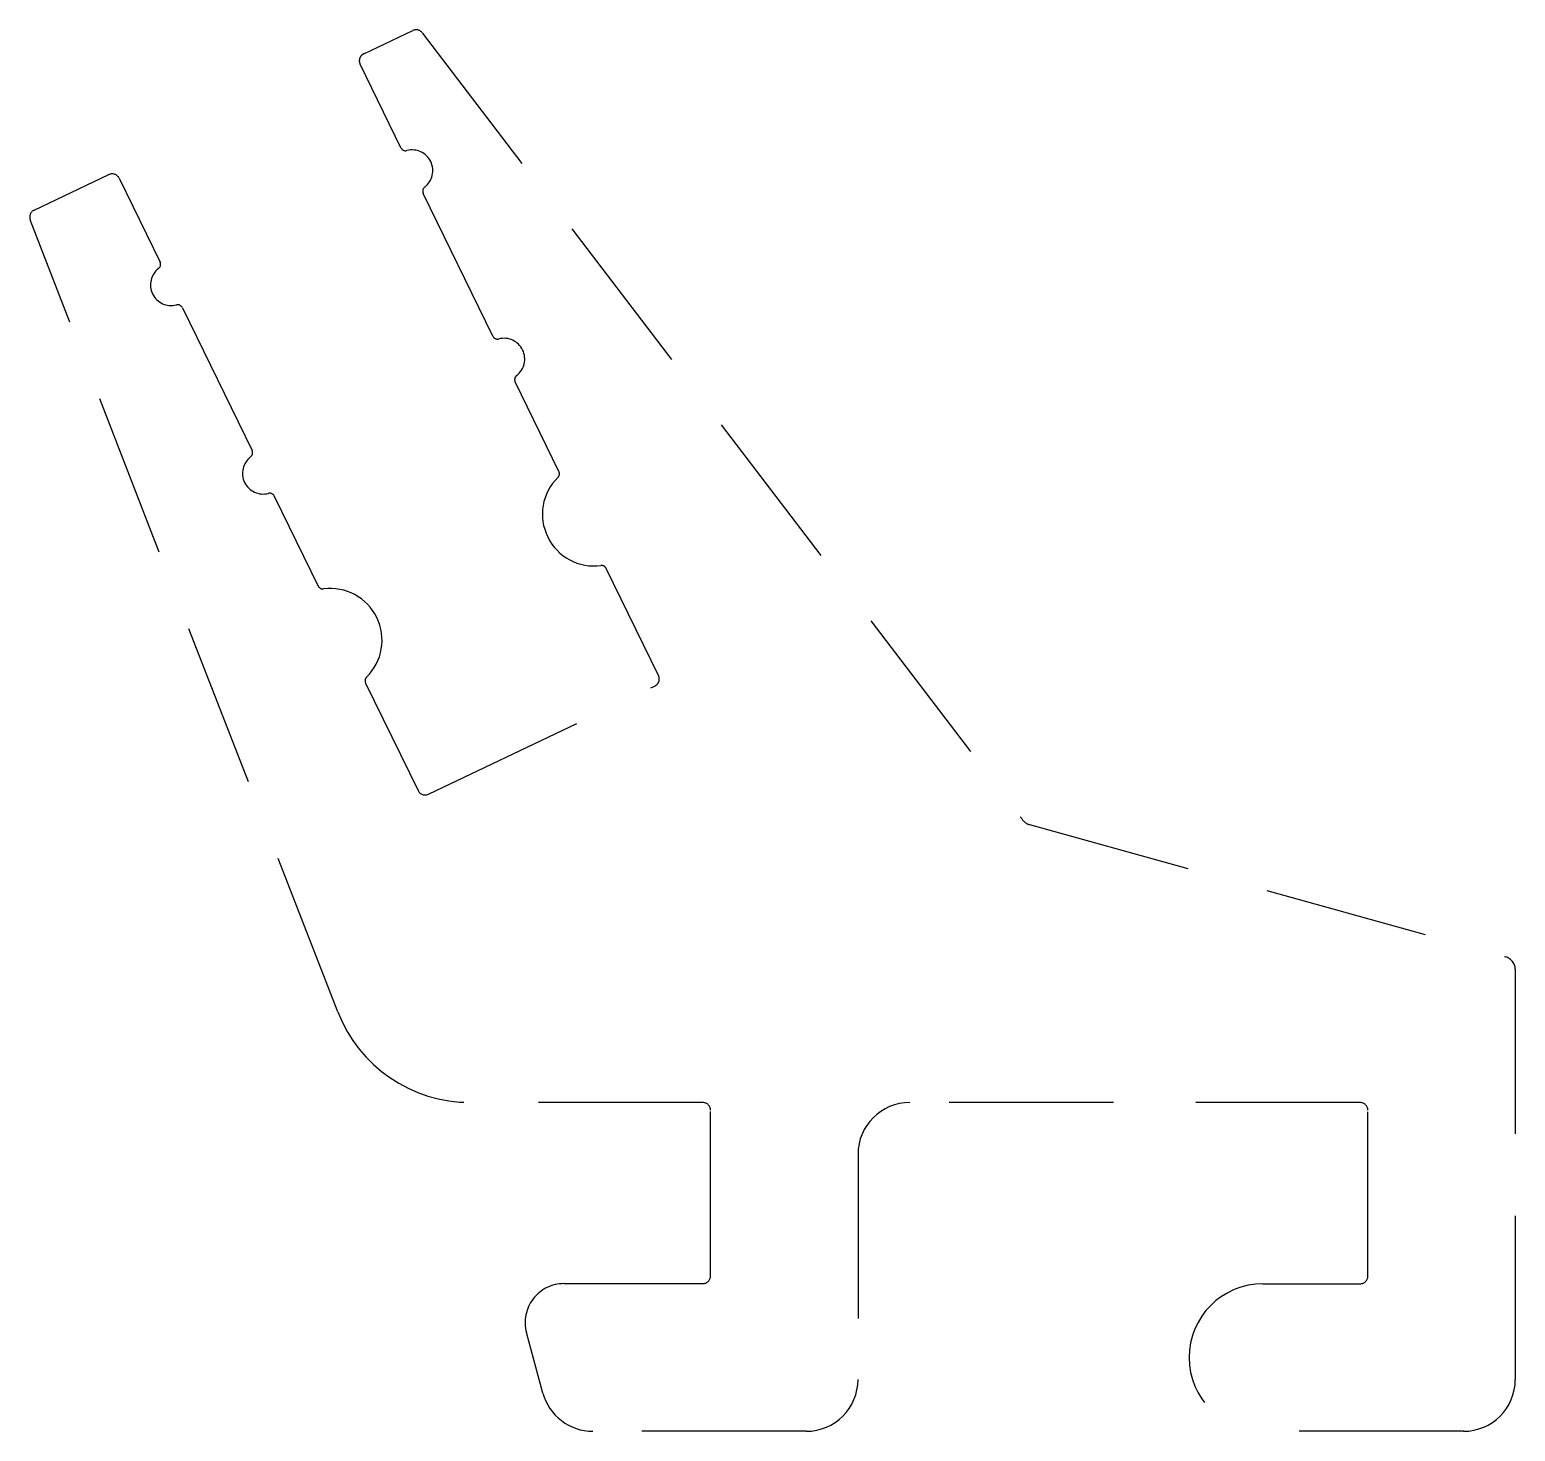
# Model space of a CAD drawing. Extents: x 2100.3 to 2157.7, y 1480.6 to 1534.8.
import ezdxf

# ---------------------------------------------------------------- set-up
doc = ezdxf.new("R2010")
doc.units = 0
doc.linetypes.add('HIDDEN', pattern=[9.525, 6.35, -3.175])
doc.layers.get('0').update_dxf_attribs({"linetype": 'CONTINUOUS'})

msp = doc.modelspace()

# ---------------------------------------------------------------- linework, layer by layer
at = {"linetype": 'HIDDEN'}
for p, q in [((2113.163, 1533.851), (2115.058, 1534.75)), ((2115.425, 1534.66), (2138.625, 1504.246)), ((2114.601, 1530.215), (2113.022, 1533.448)), ((2100.427, 1527.81), (2103.314, 1529.179)), ((2103.712, 1529.04), (2105.294, 1525.8)), ((2118.154, 1522.935), (2115.46, 1528.454)), ((2112.158, 1496.839), (2100.276, 1527.43)), ((2106.154, 1524.039), (2108.848, 1518.521)), ((2120.704, 1517.714), (2119.014, 1521.174)), ((2109.707, 1516.76), (2111.404, 1513.284)), ((2124.555, 1509.825), (2122.534, 1513.965)), ((2113.234, 1509.535), (2115.262, 1505.382)), ((2115.661, 1505.243), (2124.415, 1509.422)), ((2138.888, 1504.068), (2157.294, 1498.954)), ((2157.66, 1498.472), (2157.66, 1482.629)), ((2126.264, 1493.33), (2117.284, 1493.33)), ((2151.664, 1493.33), (2134.262, 1493.33)), ((2126.564, 1486.634), (2126.564, 1493.03)), ((2151.964, 1486.627), (2151.964, 1493.03)), ((2132.262, 1491.33), (2132.262, 1482.629)), ((2120.901, 1486.334), (2126.264, 1486.334)), ((2147.907, 1486.327), (2151.664, 1486.327)), ((2120.085, 1482.107), (2119.453, 1484.443)), ((2130.262, 1480.629), (2122.015, 1480.629)), ((2155.66, 1480.629), (2147.907, 1480.629))]:
    msp.add_line(p, q, dxfattribs=at)
for centre, radius, start, end in [((2115.186, 1534.478), 0.3, 37.33606, 115.37666), ((2113.292, 1533.58), 0.3, 115.37666, 206.02125), ((2114.78, 1530.303), 0.2, 206.02125, 284.48429), ((2115.031, 1529.334), 0.8, 307.55821, 104.48429), ((2103.443, 1528.908), 0.3, 26.02125, 115.37666), ((2115.64, 1528.542), 0.2, 127.55821, 206.02125), ((2100.556, 1527.539), 0.3, 115.37666, 201.22591), ((2105.724, 1524.92), 0.8, 127.55821, 284.48429), ((2105.114, 1525.713), 0.2, 307.55821, 26.02125), ((2105.974, 1523.952), 0.2, 26.02125, 104.48429), ((2118.334, 1523.023), 0.2, 206.02125, 284.48429), ((2118.584, 1522.055), 0.8, 307.55821, 104.48429), ((2119.194, 1521.262), 0.2, 127.55821, 206.02125), ((2108.668, 1518.433), 0.2, 307.55821, 26.02125), ((2109.277, 1517.64), 0.8, 127.55821, 284.48429), ((2122.068, 1516.059), 2, 134.57373, 277.46877), ((2120.524, 1517.626), 0.2, 314.57373, 26.02125), ((2109.528, 1516.672), 0.2, 26.02125, 104.48429), ((2122.354, 1513.877), 0.2, 26.02125, 97.46877), ((2111.584, 1513.372), 0.2, 206.02125, 277.46877), ((2111.87, 1511.19), 2, 314.57373, 97.46877), ((2113.414, 1509.623), 0.2, 134.57373, 206.02125), ((2124.285, 1509.693), 0.3, 295.52011, 26.02125), ((2115.531, 1505.514), 0.3, 206.02125, 295.52011), ((2139.022, 1504.549), 0.5, 217.33606, 254.47336), ((2157.16, 1498.472), 0.5, 360, 74.47336), ((2117.284, 1498.83), 5.5, 201.22591, 270), ((2126.264, 1493.03), 0.3, 0, 90), ((2134.262, 1491.33), 2, 90, 180), ((2151.664, 1493.03), 0.3, 0, 90), ((2120.901, 1484.834), 1.5, 90, 195.13582), ((2126.264, 1486.634), 0.3, 270, 0), ((2147.907, 1483.478), 2.849, 90, 270), ((2151.664, 1486.627), 0.3, 270, 360), ((2130.262, 1482.629), 2, 270, 0), ((2155.66, 1482.629), 2, 270, 0), ((2122.015, 1482.629), 2, 195.13582, 270)]:
    msp.add_arc(centre, radius, start, end, dxfattribs=at)

doc.saveas('drawing.dxf')
